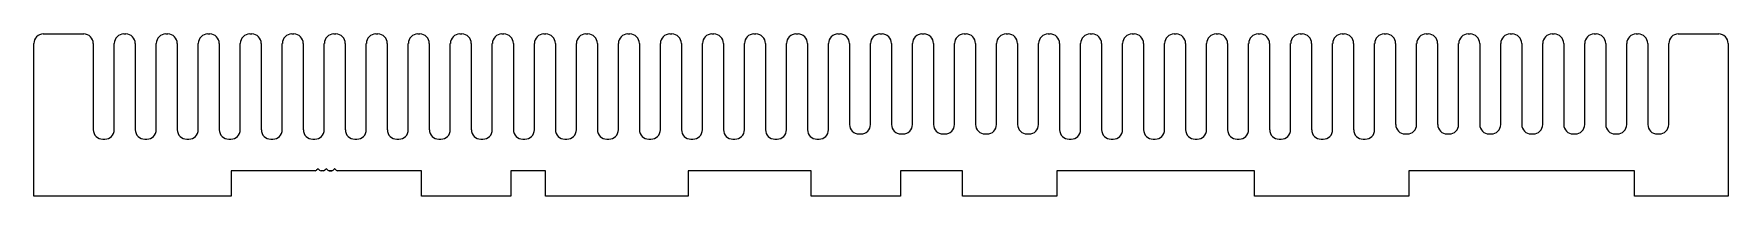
# Model space of a CAD drawing. Extents: x -102 to 102, y 1 to 20.
import ezdxf

# ---------------------------------------------------------------- set-up
doc = ezdxf.new("R2010")
doc.units = 0
doc.layers.add('1', color=7, linetype='CONTINUOUS')

msp = doc.modelspace()

# ---------------------------------------------------------------- linework, layer by layer
at = {"layer": '1', "color": 7, "linetype": 'CONTINUOUS'}
for p, q in [((-102.43, 0.62), (-102.43, 19.03)), ((-101.29, 20.18), (-96.4, 20.18)), ((-95.26, 19.03), (-95.26, 8.62)), ((-92.72, 8.62), (-92.72, 19.03)), ((-91.57, 20.18), (-91.32, 20.18)), ((-90.18, 19.03), (-90.18, 8.62)), ((-87.64, 8.62), (-87.64, 19.03)), ((-86.49, 20.18), (-86.24, 20.18)), ((-85.1, 19.03), (-85.1, 8.62)), ((-82.56, 8.62), (-82.56, 19.03)), ((-81.41, 20.18), (-81.16, 20.18)), ((-80.02, 19.03), (-80.02, 8.62)), ((-77.48, 8.62), (-77.48, 19.03)), ((-76.33, 20.18), (-76.08, 20.18)), ((-74.94, 19.03), (-74.94, 8.62)), ((-72.4, 8.62), (-72.4, 19.03)), ((-71.25, 20.18), (-71, 20.18)), ((-69.86, 19.03), (-69.86, 8.62)), ((-67.32, 8.62), (-67.32, 19.03)), ((-66.17, 20.18), (-65.92, 20.18)), ((-64.78, 19.03), (-64.78, 8.62)), ((-62.24, 8.62), (-62.24, 19.03)), ((-61.09, 20.18), (-60.84, 20.18)), ((-59.7, 19.03), (-59.7, 8.62)), ((-57.16, 8.62), (-57.16, 19.03)), ((-56.01, 20.18), (-55.76, 20.18)), ((-54.62, 19.03), (-54.62, 8.62)), ((-52.08, 8.62), (-52.08, 19.03)), ((-50.93, 20.18), (-50.68, 20.18)), ((-49.54, 19.03), (-49.54, 8.62)), ((-47, 8.62), (-47, 19.03)), ((-45.85, 20.18), (-45.6, 20.18)), ((-44.46, 19.03), (-44.46, 8.62)), ((-41.92, 8.62), (-41.92, 19.03)), ((-40.77, 20.18), (-40.52, 20.18)), ((-39.38, 19.03), (-39.38, 8.62)), ((-36.84, 8.62), (-36.84, 19.03)), ((-35.69, 20.18), (-35.44, 20.18)), ((-34.3, 19.03), (-34.3, 8.62)), ((-31.76, 8.62), (-31.76, 19.03)), ((-30.61, 20.18), (-30.36, 20.18)), ((-29.22, 19.03), (-29.22, 8.62)), ((-26.68, 8.62), (-26.68, 19.03)), ((-25.53, 20.18), (-25.28, 20.18)), ((-24.14, 19.03), (-24.14, 8.62)), ((-21.6, 8.62), (-21.6, 19.03)), ((-20.45, 20.18), (-20.2, 20.18)), ((-19.06, 19.03), (-19.06, 8.62)), ((-16.52, 8.62), (-16.52, 19.03)), ((-15.37, 20.18), (-15.12, 20.18)), ((-13.98, 19.03), (-13.98, 8.62)), ((-11.44, 8.62), (-11.44, 19.03)), ((-10.29, 20.18), (-10.04, 20.18)), ((-8.9, 19.03), (-8.9, 8.62)), ((-6.36, 8.62), (-6.36, 19.03)), ((-5.21, 20.18), (-4.96, 20.18)), ((-3.82, 19.03), (-3.82, 9.25)), ((-1.28, 9.25), (-1.28, 19.03)), ((-0.13, 20.18), (0.12, 20.18)), ((1.26, 19.03), (1.26, 9.25)), ((3.8, 9.25), (3.8, 19.03)), ((4.95, 20.18), (5.2, 20.18)), ((6.34, 19.03), (6.34, 9.25)), ((8.88, 9.25), (8.88, 19.03)), ((10.03, 20.18), (10.28, 20.18)), ((11.42, 19.03), (11.42, 9.25)), ((13.96, 9.25), (13.96, 19.03)), ((15.11, 20.18), (15.36, 20.18)), ((16.5, 19.03), (16.5, 9.25)), ((19.04, 9.25), (19.04, 19.03)), ((20.19, 20.18), (20.44, 20.18)), ((21.58, 19.03), (21.58, 8.62)), ((24.12, 8.62), (24.12, 19.03)), ((25.27, 20.18), (25.52, 20.18)), ((26.66, 19.03), (26.66, 8.62)), ((29.2, 8.62), (29.2, 19.03)), ((30.35, 20.18), (30.6, 20.18)), ((31.74, 19.03), (31.74, 8.62)), ((34.28, 8.62), (34.28, 19.03)), ((35.43, 20.18), (35.68, 20.18)), ((36.82, 19.03), (36.82, 8.62)), ((39.36, 8.62), (39.36, 19.03)), ((40.51, 20.18), (40.76, 20.18)), ((41.9, 19.03), (41.9, 8.62)), ((44.44, 8.62), (44.44, 19.03)), ((45.59, 20.18), (45.84, 20.18)), ((46.98, 19.03), (46.98, 8.62)), ((49.52, 8.62), (49.52, 19.03)), ((50.67, 20.18), (50.92, 20.18)), ((52.06, 19.03), (52.06, 8.62)), ((54.6, 8.62), (54.6, 19.03)), ((55.75, 20.18), (56, 20.18)), ((57.14, 19.03), (57.14, 8.62)), ((59.68, 8.62), (59.68, 19.03)), ((60.83, 20.18), (61.08, 20.18)), ((62.22, 19.03), (62.22, 9.25)), ((64.76, 9.25), (64.76, 19.03)), ((65.91, 20.18), (66.16, 20.18)), ((67.3, 19.03), (67.3, 9.25)), ((69.84, 9.25), (69.84, 19.03)), ((70.99, 20.18), (71.24, 20.18)), ((72.38, 19.03), (72.38, 9.25)), ((74.92, 9.25), (74.92, 19.03)), ((76.07, 20.18), (76.32, 20.18)), ((77.46, 19.03), (77.46, 9.25)), ((80, 9.25), (80, 19.03)), ((81.15, 20.18), (81.4, 20.18)), ((82.54, 19.03), (82.54, 9.25)), ((85.08, 9.25), (85.08, 19.03)), ((86.23, 20.18), (86.48, 20.18)), ((87.62, 19.03), (87.62, 9.25)), ((90.16, 9.25), (90.16, 19.03)), ((91.31, 20.18), (91.56, 20.18)), ((92.7, 19.03), (92.7, 9.25)), ((95.24, 9.25), (95.24, 19.03)), ((96.39, 20.18), (101.28, 20.18)), ((102.42, 19.03), (102.42, 0.62)), ((-94.11, 7.48), (-93.86, 7.48)), ((-89.03, 7.48), (-88.78, 7.48)), ((-83.95, 7.48), (-83.7, 7.48)), ((-78.87, 7.48), (-78.62, 7.48)), ((-73.79, 7.48), (-73.54, 7.48)), ((-68.71, 7.48), (-68.46, 7.48)), ((-63.63, 7.48), (-63.38, 7.48)), ((-58.55, 7.48), (-58.3, 7.48)), ((-53.47, 7.48), (-53.22, 7.48)), ((-48.39, 7.48), (-48.14, 7.48)), ((-43.31, 7.48), (-43.06, 7.48)), ((-38.23, 7.48), (-37.98, 7.48)), ((-33.15, 7.48), (-32.9, 7.48)), ((-28.07, 7.48), (-27.82, 7.48)), ((-22.99, 7.48), (-22.74, 7.48)), ((-17.91, 7.48), (-17.66, 7.48)), ((-12.83, 7.48), (-12.58, 7.48)), ((-7.75, 7.48), (-7.5, 7.48)), ((-2.67, 8.11), (-2.42, 8.11)), ((2.41, 8.11), (2.66, 8.11)), ((7.49, 8.11), (7.74, 8.11)), ((12.57, 8.11), (12.82, 8.11)), ((17.65, 8.11), (17.9, 8.11)), ((22.73, 7.48), (22.98, 7.48)), ((27.81, 7.48), (28.06, 7.48)), ((32.89, 7.48), (33.14, 7.48)), ((37.97, 7.48), (38.22, 7.48)), ((43.05, 7.48), (43.3, 7.48)), ((48.13, 7.48), (48.38, 7.48)), ((53.21, 7.48), (53.46, 7.48)), ((58.29, 7.48), (58.54, 7.48)), ((63.37, 8.11), (63.62, 8.11)), ((68.45, 8.11), (68.7, 8.11)), ((73.53, 8.11), (73.78, 8.11)), ((78.61, 8.11), (78.86, 8.11)), ((83.69, 8.11), (83.94, 8.11)), ((88.77, 8.11), (89.02, 8.11)), ((93.85, 8.11), (94.1, 8.11)), ((-68.42, 3.67), (-78.56, 3.67)), ((-78.56, 3.67), (-78.56, 0.62)), ((-68.07, 3.91), (-68.24, 3.74)), ((-67.88, 3.74), (-68.06, 3.91)), ((-67.42, 3.67), (-67.71, 3.67)), ((-67.07, 3.91), (-67.24, 3.74)), ((-66.89, 3.74), (-67.06, 3.91)), ((-66.42, 3.67), (-66.71, 3.67)), ((-66.71, 3.67), (-66.42, 3.67)), ((-66.42, 3.67), (-66.71, 3.67)), ((-66.71, 3.67), (-66.42, 3.67)), ((-66.42, 3.67), (-66.71, 3.67)), ((-66.07, 3.91), (-66.24, 3.74)), ((-65.89, 3.74), (-66.06, 3.91)), ((-55.57, 3.67), (-65.71, 3.67)), ((-65.71, 3.67), (-65.71, 3.67)), ((-55.57, 0.62), (-55.57, 3.67)), ((-40.58, 3.67), (-44.77, 3.67)), ((-44.77, 3.67), (-44.77, 0.62)), ((-40.58, 0.62), (-40.58, 3.67)), ((-8.45, 3.67), (-23.31, 3.67)), ((-23.31, 3.67), (-23.31, 0.62)), ((-8.45, 0.62), (-8.45, 3.67)), ((9.84, 3.67), (2.34, 3.67)), ((2.34, 3.67), (2.34, 0.62)), ((9.84, 0.62), (9.84, 3.67)), ((45.14, 3.67), (21.27, 3.67)), ((21.27, 3.67), (21.27, 0.62)), ((45.14, 0.62), (45.14, 3.67)), ((91.12, 3.67), (63.81, 3.67)), ((63.81, 3.67), (63.81, 0.62)), ((91.12, 0.62), (91.12, 3.67)), ((-78.56, 0.62), (-102.43, 0.62)), ((-44.77, 0.62), (-55.57, 0.62)), ((-23.31, 0.62), (-40.58, 0.62)), ((2.34, 0.62), (-8.45, 0.62)), ((21.27, 0.62), (9.84, 0.62)), ((63.81, 0.62), (45.14, 0.62)), ((102.42, 0.62), (91.12, 0.62))]:
    msp.add_line(p, q, dxfattribs=at)
for centre, radius, start, end in [((-101.29, 19.03), 1.14, 90, 180), ((-96.4, 19.03), 1.14, 360, 90), ((-91.57, 19.03), 1.14, 90, 180), ((-91.32, 19.03), 1.14, 360, 90), ((-86.49, 19.03), 1.14, 90, 180), ((-86.24, 19.03), 1.14, 360, 90), ((-81.41, 19.03), 1.14, 90, 180), ((-81.16, 19.03), 1.14, 360, 90), ((-76.33, 19.03), 1.14, 90, 180), ((-76.08, 19.03), 1.14, 360, 90), ((-71.25, 19.03), 1.14, 90, 180), ((-71, 19.03), 1.14, 360, 90), ((-66.17, 19.03), 1.14, 90, 180), ((-65.92, 19.03), 1.14, 360, 90), ((-61.09, 19.03), 1.14, 90, 180), ((-60.84, 19.03), 1.14, 360, 90), ((-56.01, 19.03), 1.14, 90, 180), ((-55.76, 19.03), 1.14, 360, 90), ((-50.93, 19.03), 1.14, 90, 180), ((-50.68, 19.03), 1.14, 360, 90), ((-45.85, 19.03), 1.14, 90, 180), ((-45.6, 19.03), 1.14, 360, 90), ((-40.77, 19.03), 1.14, 90, 180), ((-40.52, 19.03), 1.14, 360, 90), ((-35.69, 19.03), 1.14, 90, 180), ((-35.44, 19.03), 1.14, 360, 90), ((-30.61, 19.03), 1.14, 90, 180), ((-30.36, 19.03), 1.14, 360, 90), ((-25.53, 19.03), 1.14, 90, 180), ((-25.28, 19.03), 1.14, 360, 90), ((-20.45, 19.03), 1.14, 90, 180), ((-20.2, 19.03), 1.14, 360, 90), ((-15.37, 19.03), 1.14, 90, 180), ((-15.12, 19.03), 1.14, 360, 90), ((-10.29, 19.03), 1.14, 90, 180), ((-10.04, 19.03), 1.14, 360, 90), ((-5.21, 19.03), 1.14, 90, 180), ((-4.96, 19.03), 1.14, 360, 90), ((-0.13, 19.03), 1.14, 90, 180), ((0.12, 19.03), 1.14, 360, 90), ((4.95, 19.03), 1.14, 90, 180), ((5.2, 19.03), 1.14, 360, 90), ((10.03, 19.03), 1.14, 90, 180), ((10.28, 19.03), 1.14, 360, 90), ((15.11, 19.03), 1.14, 90, 180), ((15.36, 19.03), 1.14, 360, 90), ((20.19, 19.03), 1.14, 90, 180), ((20.44, 19.03), 1.14, 360, 90), ((25.27, 19.03), 1.14, 90, 180), ((25.52, 19.03), 1.14, 360, 90), ((30.35, 19.03), 1.14, 90, 180), ((30.6, 19.03), 1.14, 360, 90), ((35.43, 19.03), 1.14, 90, 180), ((35.68, 19.03), 1.14, 360, 90), ((40.51, 19.03), 1.14, 90, 180), ((40.76, 19.03), 1.14, 360, 90), ((45.59, 19.03), 1.14, 90, 180), ((45.84, 19.03), 1.14, 360, 90), ((50.67, 19.03), 1.14, 90, 180), ((50.92, 19.03), 1.14, 360, 90), ((55.75, 19.03), 1.14, 90, 180), ((56, 19.03), 1.14, 360, 90), ((60.83, 19.03), 1.14, 90, 180), ((61.08, 19.03), 1.14, 360, 90), ((65.91, 19.03), 1.14, 90, 180), ((66.16, 19.03), 1.14, 360, 90), ((70.99, 19.03), 1.14, 90, 180), ((71.24, 19.03), 1.14, 360, 90), ((76.07, 19.03), 1.14, 90, 180), ((76.32, 19.03), 1.14, 360, 90), ((81.15, 19.03), 1.14, 90, 180), ((81.4, 19.03), 1.14, 360, 90), ((86.23, 19.03), 1.14, 90, 180), ((86.48, 19.03), 1.14, 360, 90), ((91.31, 19.03), 1.14, 90, 180), ((91.56, 19.03), 1.14, 360, 90), ((96.39, 19.03), 1.14, 90, 180), ((101.28, 19.03), 1.14, 360, 90), ((-94.11, 8.62), 1.14, 180, 270), ((-93.86, 8.62), 1.14, 270, 0), ((-89.03, 8.62), 1.14, 180, 270), ((-88.78, 8.62), 1.14, 270, 0), ((-83.95, 8.62), 1.14, 180, 270), ((-83.7, 8.62), 1.14, 270, 0), ((-78.87, 8.62), 1.14, 180, 270), ((-78.62, 8.62), 1.14, 270, 0), ((-73.79, 8.62), 1.14, 180, 270), ((-73.54, 8.62), 1.14, 270, 0), ((-68.71, 8.62), 1.14, 180, 270), ((-68.46, 8.62), 1.14, 270, 0), ((-63.63, 8.62), 1.14, 180, 270), ((-63.38, 8.62), 1.14, 270, 0), ((-58.55, 8.62), 1.14, 180, 270), ((-58.3, 8.62), 1.14, 270, 0), ((-53.47, 8.62), 1.14, 180, 270), ((-53.22, 8.62), 1.14, 270, 0), ((-48.39, 8.62), 1.14, 180, 270), ((-48.14, 8.62), 1.14, 270, 0), ((-43.31, 8.62), 1.14, 180, 270), ((-43.06, 8.62), 1.14, 270, 0), ((-38.23, 8.62), 1.14, 180, 270), ((-37.98, 8.62), 1.14, 270, 0), ((-33.15, 8.62), 1.14, 180, 270), ((-32.9, 8.62), 1.14, 270, 0), ((-28.07, 8.62), 1.14, 180, 270), ((-27.82, 8.62), 1.14, 270, 0), ((-22.99, 8.62), 1.14, 180, 270), ((-22.74, 8.62), 1.14, 270, 0), ((-17.91, 8.62), 1.14, 180, 270), ((-17.66, 8.62), 1.14, 270, 0), ((-12.83, 8.62), 1.14, 180, 270), ((-12.58, 8.62), 1.14, 270, 0), ((-7.75, 8.62), 1.14, 180, 270), ((-7.5, 8.62), 1.14, 270, 0), ((-2.67, 9.25), 1.14, 180, 270), ((-2.42, 9.25), 1.14, 270, 0), ((2.41, 9.25), 1.14, 180, 270), ((2.66, 9.25), 1.14, 270, 0), ((7.49, 9.25), 1.14, 180, 270), ((7.74, 9.25), 1.14, 270, 0), ((12.57, 9.25), 1.14, 180, 270), ((12.82, 9.25), 1.14, 270, 0), ((17.65, 9.25), 1.14, 180, 270), ((17.9, 9.25), 1.14, 270, 0), ((22.73, 8.62), 1.14, 180, 270), ((22.98, 8.62), 1.14, 270, 0), ((27.81, 8.62), 1.14, 180, 270), ((28.06, 8.62), 1.14, 270, 0), ((32.89, 8.62), 1.14, 180, 270), ((33.14, 8.62), 1.14, 270, 0), ((37.97, 8.62), 1.14, 180, 270), ((38.22, 8.62), 1.14, 270, 0), ((43.05, 8.62), 1.14, 180, 270), ((43.3, 8.62), 1.14, 270, 0), ((48.13, 8.62), 1.14, 180, 270), ((48.38, 8.62), 1.14, 270, 0), ((53.21, 8.62), 1.14, 180, 270), ((53.46, 8.62), 1.14, 270, 0), ((58.29, 8.62), 1.14, 180, 270), ((58.54, 8.62), 1.14, 270, 0), ((63.37, 9.25), 1.14, 180, 270), ((63.62, 9.25), 1.14, 270, 0), ((68.45, 9.25), 1.14, 180, 270), ((68.7, 9.25), 1.14, 270, 0), ((73.53, 9.25), 1.14, 180, 270), ((73.78, 9.25), 1.14, 270, 0), ((78.61, 9.25), 1.14, 180, 270), ((78.86, 9.25), 1.14, 270, 0), ((83.69, 9.25), 1.14, 180, 270), ((83.94, 9.25), 1.14, 270, 0), ((88.77, 9.25), 1.14, 180, 270), ((89.02, 9.25), 1.14, 270, 0), ((93.85, 9.25), 1.14, 180, 270), ((94.1, 9.25), 1.14, 270, 0), ((-68.42, 3.92), 0.25, 270, 315), ((-68.06, 3.9), 0.008, 45, 135), ((-67.71, 3.92), 0.25, 225, 270), ((-67.42, 3.92), 0.25, 270, 315), ((-67.06, 3.9), 0.008, 45, 135), ((-66.71, 3.92), 0.25, 225, 270), ((-66.42, 3.92), 0.25, 270, 315), ((-66.06, 3.9), 0.008, 45, 135), ((-65.71, 3.92), 0.25, 225, 270)]:
    msp.add_arc(centre, radius, start, end, dxfattribs=at)

doc.saveas('drawing.dxf')
